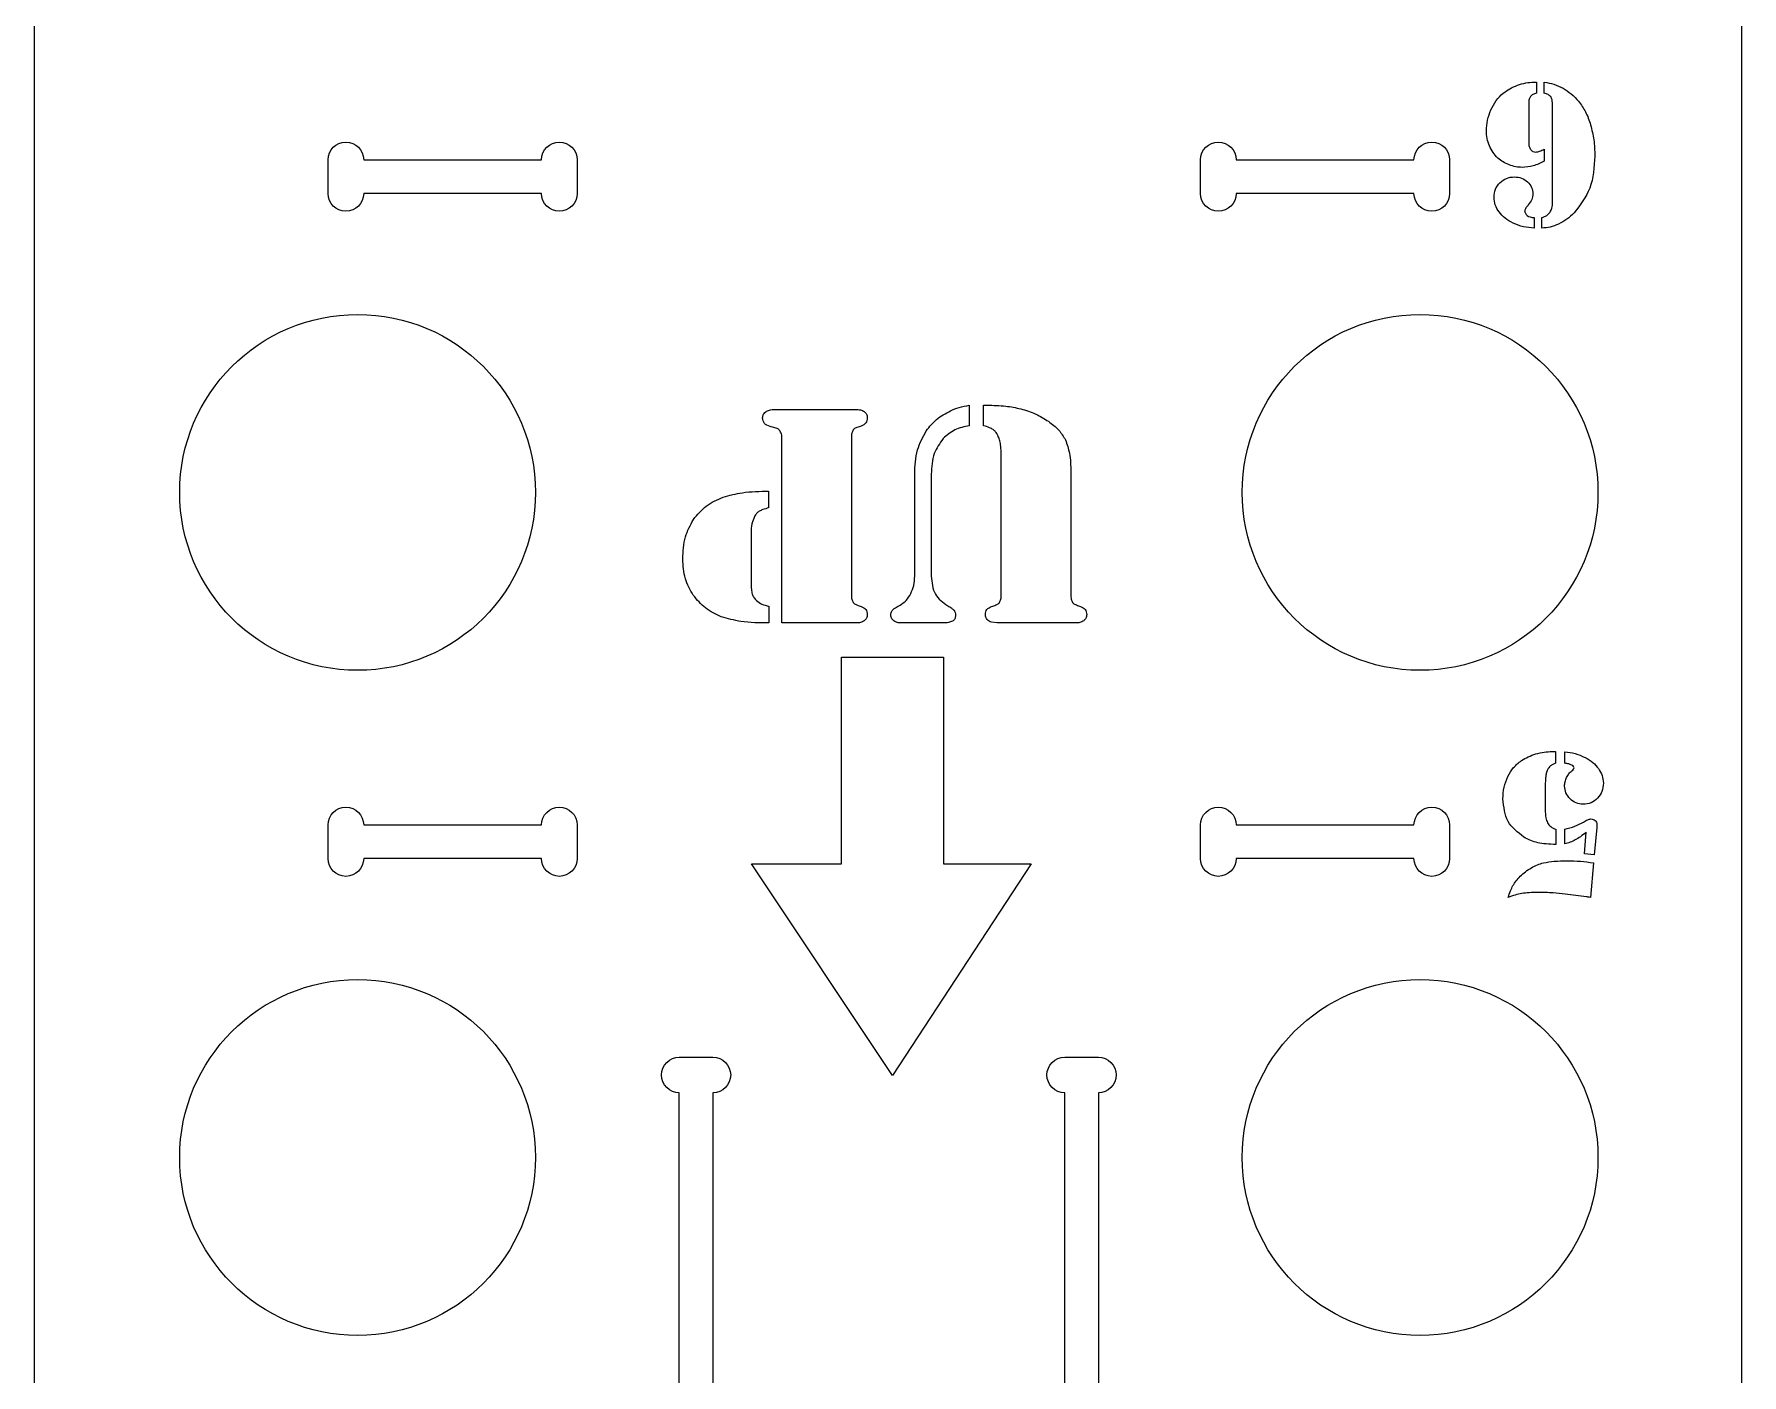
# Model space of a CAD drawing. Header units: inches. Extents: x -96 to 0, y -48 to 0.
# Drawn here: x -29.08 to -23.08, y -24.14 to -19.43 of the extents above; entities that cross this region are included whole.
import ezdxf

# ---------------------------------------------------------------- set-up
doc = ezdxf.new("R2010")
doc.units = ezdxf.units.IN
doc.layers.get('0').update_dxf_attribs({"linetype": 'CONTINUOUS'})

msp = doc.modelspace()

# ---------------------------------------------------------------- linework, layer by layer
for p, q in [((-23.8069, -19.5977), (-23.7977, -19.5977)), ((-23.7977, -19.5977), (-23.7977, -19.6362)), ((-23.7702, -19.6362), (-23.7702, -19.5977)), ((-23.8248, -19.6713), (-23.8248, -19.8083)), ((-23.7413, -20.02), (-23.7413, -19.6845)), ((-23.7702, -19.8329), (-23.7702, -19.875)), ((-23.8061, -20.0732), (-23.8061, -20.1102)), ((-23.7787, -20.1102), (-23.7787, -20.0732)), ((-26.4679, -20.7471), (-26.1899, -20.7471)), ((-25.7904, -20.7323), (-25.7904, -20.8043)), ((-25.7399, -20.8043), (-25.7399, -20.7323)), ((-25.7399, -20.7323), (-25.7278, -20.7323)), ((-26.4487, -21.4971), (-26.4487, -20.8515)), ((-26.2047, -20.8471), (-26.2047, -21.3971)), ((-25.6778, -21.3971), (-25.6778, -20.9361)), ((-25.9822, -21.3323), (-25.9822, -20.9735)), ((-25.9239, -20.9741), (-25.9239, -21.3323)), ((-25.4338, -20.9664), (-25.4338, -21.3971)), ((-26.4954, -21.0345), (-26.4954, -21.0933)), ((-26.5569, -21.1812), (-26.5569, -21.357)), ((-26.4948, -21.4378), (-26.4948, -21.4971)), ((-26.1899, -21.4971), (-26.4487, -21.4971)), ((-25.8833, -21.4971), (-26.0179, -21.4971)), ((-25.6926, -21.4971), (-25.7124, -21.4949)), ((-25.419, -21.4971), (-25.6926, -21.4971)), ((-23.7417, -21.9486), (-23.7303, -21.9486)), ((-23.7303, -21.9486), (-23.7303, -21.99)), ((-23.6984, -21.99), (-23.6984, -21.9497)), ((-23.7666, -22.0596), (-23.7666, -22.1534)), ((-23.7292, -22.2219), (-23.7292, -22.275)), ((-23.6984, -22.2735), (-23.6984, -22.2219)), ((-23.6288, -22.3083), (-23.6226, -22.2321)), ((-23.586, -22.2157), (-23.5951, -22.312)), ((-23.5951, -22.312), (-23.6288, -22.3083)), ((-23.5977, -22.3398), (-23.608, -22.4611)), ((-23.6223, -22.4592), (-23.6962, -22.4494))]:
    msp.add_line(p, q)
for points in [[(-26.8093, -23.0224), (-26.6912, -23.0224, -1), (-26.6912, -23.1474), (-26.6912, -33.9034, 0.104136), (-25.455, -33.9021), (-25.455, -23.1474, -1), (-25.455, -23.0224), (-25.3369, -23.0224, -1), (-25.3369, -23.1474), (-25.3369, -33.8746, 0.343044), (-23.076, -30.9671), (-23.076, -16.9671, 1), (-29.076, -16.9671), (-29.076, -30.9671, 0.343602), (-26.8093, -33.8761), (-26.8093, -23.1474, -1)], [(-27.1682, -19.8704), (-27.1682, -19.9885, -1), (-27.2932, -19.9885), (-27.9182, -19.9885, -1), (-28.0432, -19.9885), (-28.0432, -19.8704, -1), (-27.9182, -19.8704), (-27.2932, -19.8704, -1)], [(-24.9779, -19.9885), (-24.9779, -19.8704, -1), (-24.8529, -19.8704), (-24.2279, -19.8704, -1), (-24.1029, -19.8704), (-24.1029, -19.9885, -1), (-24.2279, -19.9885), (-24.8529, -19.9885, -1)], [(-27.1682, -22.2066), (-27.1682, -22.3247, -1), (-27.2932, -22.3247), (-27.9182, -22.3247, -1), (-28.0432, -22.3247), (-28.0432, -22.2066, -1), (-27.9182, -22.2066), (-27.2932, -22.2066, -1)], [(-24.9779, -22.3247), (-24.9779, -22.2066, -1), (-24.8529, -22.2066), (-24.2279, -22.2066, -1), (-24.1029, -22.2066), (-24.1029, -22.3247, -1), (-24.2279, -22.3247), (-24.8529, -22.3247, -1)]]:
    msp.add_lwpolyline(points, format="xyb", close=True)
msp.add_lwpolyline([(-25.8807, -21.6175), (-25.8807, -22.3427), (-25.5731, -22.3427), (-26.0598, -23.0873), (-26.5551, -22.3427), (-26.239, -22.3427), (-26.239, -21.6175)], close=True)
for centre in [(-27.9397, -21.0385), (-24.2064, -21.0385), (-27.9397, -23.3747), (-24.2064, -23.3747)]:
    msp.add_circle(centre, 0.625)
for points, knots in [([(-23.9149, -19.6365), (-23.9073, -19.6309), (-23.8915, -19.6193), (-23.8733, -19.6121), (-23.864, -19.6083)], [0, 0, 0, 0, 0.0720604, 0.1483684, 0.1483684, 0.1483684, 0.1483684]), ([(-23.864, -19.6083), (-23.8544, -19.6052), (-23.8359, -19.5992), (-23.8163, -19.5982), (-23.8069, -19.5977)], [0, 0, 0, 0, 0.0762366, 0.1481945, 0.1481945, 0.1481945, 0.1481945]), ([(-23.7702, -19.5977), (-23.7587, -19.5996), (-23.7357, -19.6033), (-23.7148, -19.6136), (-23.7043, -19.6188)], [0, 0, 0, 0, 0.0884813, 0.1766718, 0.1766718, 0.1766718, 0.1766718]), ([(-23.7043, -19.6188), (-23.6943, -19.625), (-23.6738, -19.6378), (-23.6576, -19.6556), (-23.6494, -19.6647)], [0, 0, 0, 0, 0.0897448, 0.1827549, 0.1827549, 0.1827549, 0.1827549]), ([(-23.9574, -19.6946), (-23.9518, -19.6833), (-23.9409, -19.6615), (-23.9234, -19.6447), (-23.9149, -19.6365)], [0, 0, 0, 0, 0.0953368, 0.1839581, 0.1839581, 0.1839581, 0.1839581]), ([(-23.8186, -19.6479), (-23.8204, -19.6511), (-23.8245, -19.6584), (-23.8247, -19.6667), (-23.8248, -19.6713)], [0, 0, 0, 0, 0.02778092, 0.0624323, 0.0624323, 0.0624323, 0.0624323]), ([(-23.7977, -19.6362), (-23.8021, -19.6374), (-23.81, -19.6396), (-23.8159, -19.6453), (-23.8186, -19.6479)], [0, 0, 0, 0, 0.03408449, 0.06166216, 0.06166216, 0.06166216, 0.06166216]), ([(-23.7475, -19.6483), (-23.7503, -19.6457), (-23.7568, -19.6398), (-23.7653, -19.6375), (-23.7702, -19.6362)], [0, 0, 0, 0, 0.02797119, 0.06616658, 0.06616658, 0.06616658, 0.06616658]), ([(-23.7424, -19.6602), (-23.7429, -19.658), (-23.7438, -19.6537), (-23.7463, -19.65), (-23.7475, -19.6483)], [0, 0, 0, 0, 0.01682178, 0.03319708, 0.03319708, 0.03319708, 0.03319708]), ([(-23.7413, -19.6845), (-23.7413, -19.6796), (-23.7413, -19.6714), (-23.7421, -19.6633), (-23.7424, -19.6602)], [0, 0, 0, 0, 0.03780413, 0.06196905, 0.06196905, 0.06196905, 0.06196905]), ([(-23.6494, -19.6647), (-23.6407, -19.6768), (-23.6224, -19.7022), (-23.6126, -19.732), (-23.6074, -19.7477)], [0, 0, 0, 0, 0.1121624, 0.2373619, 0.2373619, 0.2373619, 0.2373619]), ([(-23.9735, -19.768), (-23.9728, -19.7555), (-23.9714, -19.7302), (-23.9621, -19.7066), (-23.9574, -19.6946)], [0, 0, 0, 0, 0.094642, 0.1920655, 0.1920655, 0.1920655, 0.1920655]), ([(-23.9629, -19.8213), (-23.966, -19.8128), (-23.9723, -19.7956), (-23.9731, -19.7773), (-23.9735, -19.768)], [0, 0, 0, 0, 0.068755, 0.1387448, 0.1387448, 0.1387448, 0.1387448]), ([(-23.6074, -19.7477), (-23.6031, -19.7651), (-23.5942, -19.801), (-23.5931, -19.838), (-23.5926, -19.857)], [0, 0, 0, 0, 0.1363572, 0.2809931, 0.2809931, 0.2809931, 0.2809931]), ([(-23.9332, -19.864), (-23.9393, -19.8578), (-23.9515, -19.8452), (-23.9591, -19.8293), (-23.9629, -19.8213)], [0, 0, 0, 0, 0.0655345, 0.1327812, 0.1327812, 0.1327812, 0.1327812]), ([(-23.8248, -19.8083), (-23.8246, -19.8134), (-23.8243, -19.8226), (-23.8199, -19.8307), (-23.8179, -19.8343)], [0, 0, 0, 0, 0.03770851, 0.06924125, 0.06924125, 0.06924125, 0.06924125]), ([(-23.8179, -19.8343), (-23.8154, -19.8371), (-23.8105, -19.8425), (-23.8032, -19.8429), (-23.7995, -19.8431)], [0, 0, 0, 0, 0.0270458, 0.05350913, 0.05350913, 0.05350913, 0.05350913]), ([(-23.7995, -19.8431), (-23.7951, -19.8424), (-23.7848, -19.8407), (-23.7756, -19.8357), (-23.7702, -19.8329)], [0, 0, 0, 0, 0.03375839, 0.07934339, 0.07934339, 0.07934339, 0.07934339]), ([(-23.5926, -19.857), (-23.5949, -19.896), (-23.5992, -19.9698), (-23.6437, -20.0286), (-23.6647, -20.0563)], [0, 0, 0, 0, 0.2897452, 0.5491964, 0.5491964, 0.5491964, 0.5491964]), ([(-23.8931, -19.8882), (-23.9005, -19.885), (-23.915, -19.8788), (-23.9272, -19.8689), (-23.9332, -19.864)], [0, 0, 0, 0, 0.0606487, 0.1194522, 0.1194522, 0.1194522, 0.1194522]), ([(-23.8475, -19.897), (-23.8552, -19.8966), (-23.8708, -19.8958), (-23.8856, -19.8907), (-23.8931, -19.8882)], [0, 0, 0, 0, 0.0580703, 0.1184722, 0.1184722, 0.1184722, 0.1184722]), ([(-23.7702, -19.875), (-23.7831, -19.8814), (-23.8075, -19.8936), (-23.8347, -19.8959), (-23.8475, -19.897)], [0, 0, 0, 0, 0.1082134, 0.2057464, 0.2057464, 0.2057464, 0.2057464]), ([(-23.9468, -20.0017), (-23.946, -19.9921), (-23.9444, -19.973), (-23.9323, -19.9581), (-23.9263, -19.9508)], [0, 0, 0, 0, 0.0721291, 0.1423827, 0.1423827, 0.1423827, 0.1423827]), ([(-23.9263, -19.9508), (-23.9189, -19.9448), (-23.904, -19.9327), (-23.8848, -19.9311), (-23.875, -19.9303)], [0, 0, 0, 0, 0.0704469, 0.1432625, 0.1432625, 0.1432625, 0.1432625]), ([(-23.875, -19.9303), (-23.8663, -19.931), (-23.8492, -19.9324), (-23.8356, -19.9428), (-23.8288, -19.9479)], [0, 0, 0, 0, 0.0647032, 0.1278216, 0.1278216, 0.1278216, 0.1278216]), ([(-23.8288, -19.9479), (-23.8233, -19.954), (-23.8124, -19.966), (-23.8106, -19.9821), (-23.8098, -19.99)], [0, 0, 0, 0, 0.0610359, 0.1202029, 0.1202029, 0.1202029, 0.1202029]), ([(-23.929, -20.0536), (-23.9342, -20.0455), (-23.9444, -20.0297), (-23.946, -20.0109), (-23.9468, -20.0017)], [0, 0, 0, 0, 0.0718531, 0.1410472, 0.1410472, 0.1410472, 0.1410472]), ([(-23.8263, -20.0288), (-23.8285, -20.0314), (-23.8322, -20.0356), (-23.8353, -20.0403), (-23.8365, -20.0422)], [0, 0, 0, 0, 0.02552284, 0.04284528, 0.04284528, 0.04284528, 0.04284528]), ([(-23.8098, -19.99), (-23.8107, -19.9967), (-23.8125, -20.0111), (-23.8215, -20.0226), (-23.8263, -20.0288)], [0, 0, 0, 0, 0.0504101, 0.1088706, 0.1088706, 0.1088706, 0.1088706]), ([(-23.7499, -20.0547), (-23.7474, -20.0498), (-23.7418, -20.039), (-23.7415, -20.0268), (-23.7413, -20.02)], [0, 0, 0, 0, 0.04098823, 0.09164208, 0.09164208, 0.09164208, 0.09164208]), ([(-23.8798, -20.0926), (-23.8896, -20.0874), (-23.9084, -20.0774), (-23.9223, -20.0613), (-23.929, -20.0536)], [0, 0, 0, 0, 0.0836957, 0.1608401, 0.1608401, 0.1608401, 0.1608401]), ([(-23.8061, -20.1102), (-23.8185, -20.1093), (-23.844, -20.1076), (-23.8676, -20.0977), (-23.8798, -20.0926)], [0, 0, 0, 0, 0.0934769, 0.1934576, 0.1934576, 0.1934576, 0.1934576]), ([(-23.8365, -20.0422), (-23.8373, -20.0438), (-23.8388, -20.0468), (-23.839, -20.0502), (-23.8391, -20.0519)], [0, 0, 0, 0, 0.01293661, 0.02571746, 0.02571746, 0.02571746, 0.02571746]), ([(-23.8391, -20.0519), (-23.8368, -20.0572), (-23.8309, -20.0707), (-23.8156, -20.0722), (-23.8061, -20.0732)], [0, 0, 0, 0, 0.0410881, 0.1065891, 0.1065891, 0.1065891, 0.1065891]), ([(-23.7787, -20.0732), (-23.7726, -20.0711), (-23.7615, -20.0672), (-23.7535, -20.0586), (-23.7499, -20.0547)], [0, 0, 0, 0, 0.0480491, 0.08803781, 0.08803781, 0.08803781, 0.08803781]), ([(-23.7199, -20.0961), (-23.7296, -20.1002), (-23.7484, -20.1081), (-23.7688, -20.1095), (-23.7787, -20.1102)], [0, 0, 0, 0, 0.0798984, 0.154521, 0.154521, 0.154521, 0.154521]), ([(-23.6647, -20.0563), (-23.6732, -20.0643), (-23.6899, -20.08), (-23.71, -20.0908), (-23.7199, -20.0961)], [0, 0, 0, 0, 0.088567, 0.1732964, 0.1732964, 0.1732964, 0.1732964]), ([(-26.5168, -20.7768), (-26.5161, -20.7722), (-26.5146, -20.7625), (-26.5067, -20.7568), (-26.5025, -20.7537)], [0, 0, 0, 0, 0.03402834, 0.07154123, 0.07154123, 0.07154123, 0.07154123]), ([(-26.5025, -20.7537), (-26.4979, -20.7518), (-26.4869, -20.7472), (-26.4749, -20.7472), (-26.4679, -20.7471)], [0, 0, 0, 0, 0.03741054, 0.09026072, 0.09026072, 0.09026072, 0.09026072]), ([(-26.1899, -20.7471), (-26.1839, -20.7473), (-26.1732, -20.7475), (-26.1636, -20.7524), (-26.1594, -20.7546)], [0, 0, 0, 0, 0.04473352, 0.08060501, 0.08060501, 0.08060501, 0.08060501]), ([(-26.1594, -20.7546), (-26.1562, -20.7573), (-26.1499, -20.763), (-26.1491, -20.7714), (-26.1487, -20.7757)], [0, 0, 0, 0, 0.03064091, 0.06225939, 0.06225939, 0.06225939, 0.06225939]), ([(-25.9415, -20.8219), (-25.9302, -20.8078), (-25.9067, -20.7785), (-25.8736, -20.7608), (-25.8563, -20.7515)], [0, 0, 0, 0, 0.1360771, 0.2831235, 0.2831235, 0.2831235, 0.2831235]), ([(-25.8563, -20.7515), (-25.8464, -20.7474), (-25.8251, -20.7385), (-25.8024, -20.7345), (-25.7904, -20.7323)], [0, 0, 0, 0, 0.0820393, 0.174908, 0.174908, 0.174908, 0.174908]), ([(-25.7278, -20.7323), (-25.7059, -20.7326), (-25.6659, -20.7331), (-25.6268, -20.7413), (-25.6091, -20.7449)], [0, 0, 0, 0, 0.1662707, 0.3037683, 0.3037683, 0.3037683, 0.3037683]), ([(-25.6091, -20.7449), (-25.5914, -20.7503), (-25.5571, -20.7608), (-25.5266, -20.7797), (-25.5118, -20.7889)], [0, 0, 0, 0, 0.1402552, 0.2721181, 0.2721181, 0.2721181, 0.2721181]), ([(-26.4904, -20.807), (-26.4981, -20.8044), (-26.5129, -20.7994), (-26.5155, -20.7841), (-26.5168, -20.7768)], [0, 0, 0, 0, 0.0569736, 0.1096022, 0.1096022, 0.1096022, 0.1096022]), ([(-26.4651, -20.8139), (-26.4679, -20.8131), (-26.4763, -20.8106), (-26.4847, -20.8085), (-26.4904, -20.807)], [0, 0, 0, 0, 0.02180639, 0.06653159, 0.06653159, 0.06653159, 0.06653159]), ([(-26.4569, -20.8208), (-26.4582, -20.8192), (-26.4605, -20.8163), (-26.4638, -20.8146), (-26.4651, -20.8139)], [0, 0, 0, 0, 0.01567035, 0.02748797, 0.02748797, 0.02748797, 0.02748797]), ([(-26.1981, -20.8191), (-26.2, -20.8228), (-26.2045, -20.8316), (-26.2046, -20.8415), (-26.2047, -20.8471)], [0, 0, 0, 0, 0.0315654, 0.07398953, 0.07398953, 0.07398953, 0.07398953]), ([(-26.1918, -20.8128), (-26.1929, -20.8135), (-26.1954, -20.8152), (-26.1971, -20.8177), (-26.1981, -20.8191)], [0, 0, 0, 0, 0.00973481, 0.02289396, 0.02289396, 0.02289396, 0.02289396]), ([(-26.1706, -20.8054), (-26.1754, -20.807), (-26.1825, -20.8093), (-26.1895, -20.8119), (-26.1918, -20.8128)], [0, 0, 0, 0, 0.0385066, 0.05694395, 0.05694395, 0.05694395, 0.05694395]), ([(-26.1487, -20.7757), (-26.1496, -20.7826), (-26.1515, -20.7965), (-26.1642, -20.8024), (-26.1706, -20.8054)], [0, 0, 0, 0, 0.04946035, 0.09977954, 0.09977954, 0.09977954, 0.09977954]), ([(-25.7904, -20.8043), (-25.8079, -20.8079), (-25.8424, -20.8149), (-25.869, -20.838), (-25.8822, -20.8493)], [0, 0, 0, 0, 0.133476, 0.2635563, 0.2635563, 0.2635563, 0.2635563]), ([(-25.7063, -20.818), (-25.7106, -20.8157), (-25.7212, -20.81), (-25.7328, -20.8064), (-25.7399, -20.8043)], [0, 0, 0, 0, 0.03635614, 0.09219128, 0.09219128, 0.09219128, 0.09219128]), ([(-25.6904, -20.8378), (-25.6927, -20.8337), (-25.6969, -20.8261), (-25.7034, -20.8205), (-25.7063, -20.818)], [0, 0, 0, 0, 0.03561696, 0.06498481, 0.06498481, 0.06498481, 0.06498481]), ([(-25.5118, -20.7889), (-25.4991, -20.7985), (-25.4752, -20.8166), (-25.4598, -20.8422), (-25.4525, -20.8543)], [0, 0, 0, 0, 0.1199658, 0.2261285, 0.2261285, 0.2261285, 0.2261285]), ([(-26.4487, -20.8515), (-26.4487, -20.8452), (-26.4489, -20.8342), (-26.4545, -20.8248), (-26.4569, -20.8208)], [0, 0, 0, 0, 0.0470447, 0.08215226, 0.08215226, 0.08215226, 0.08215226]), ([(-25.9822, -20.9735), (-25.981, -20.9449), (-25.9787, -20.8912), (-25.9534, -20.8439), (-25.9415, -20.8219)], [0, 0, 0, 0, 0.2150827, 0.403408, 0.403408, 0.403408, 0.403408]), ([(-25.8822, -20.8493), (-25.8943, -20.8664), (-25.9208, -20.9035), (-25.9228, -20.9493), (-25.9239, -20.9741)], [0, 0, 0, 0, 0.1561149, 0.3405065, 0.3405065, 0.3405065, 0.3405065]), ([(-25.6802, -20.871), (-25.6813, -20.8651), (-25.6832, -20.8536), (-25.6881, -20.843), (-25.6904, -20.8378)], [0, 0, 0, 0, 0.04550781, 0.0886257, 0.0886257, 0.0886257, 0.0886257]), ([(-25.6778, -20.9361), (-25.6778, -20.9229), (-25.6777, -20.9012), (-25.6795, -20.8795), (-25.6802, -20.871)], [0, 0, 0, 0, 0.1006702, 0.1655627, 0.1655627, 0.1655627, 0.1655627]), ([(-25.4525, -20.8543), (-25.4471, -20.8699), (-25.4345, -20.9061), (-25.4341, -20.9445), (-25.4338, -20.9664)], [0, 0, 0, 0, 0.1251868, 0.2902949, 0.2902949, 0.2902949, 0.2902949]), ([(-26.7596, -21.1334), (-26.7457, -21.1167), (-26.717, -21.0824), (-26.6762, -21.0642), (-26.6552, -21.0548)], [0, 0, 0, 0, 0.1635915, 0.3357878, 0.3357878, 0.3357878, 0.3357878]), ([(-26.6552, -21.0548), (-26.6328, -21.0489), (-26.5805, -21.0352), (-26.5263, -21.0347), (-26.4954, -21.0345)], [0, 0, 0, 0, 0.1763142, 0.4107824, 0.4107824, 0.4107824, 0.4107824]), ([(-26.5286, -21.1048), (-26.5318, -21.1072), (-26.5385, -21.1124), (-26.543, -21.1196), (-26.5454, -21.1235)], [0, 0, 0, 0, 0.03006666, 0.0642381, 0.0642381, 0.0642381, 0.0642381]), ([(-26.4954, -21.0933), (-26.5022, -21.0949), (-26.5137, -21.0976), (-26.5243, -21.1027), (-26.5286, -21.1048)], [0, 0, 0, 0, 0.05307811, 0.08961988, 0.08961988, 0.08961988, 0.08961988]), ([(-26.797, -21.2719), (-26.7959, -21.2456), (-26.7939, -21.1966), (-26.7705, -21.1535), (-26.7596, -21.1334)], [0, 0, 0, 0, 0.1968199, 0.36857, 0.36857, 0.36857, 0.36857]), ([(-26.5454, -21.1235), (-26.5487, -21.1318), (-26.5562, -21.1502), (-26.5566, -21.1702), (-26.5569, -21.1812)], [0, 0, 0, 0, 0.0675265, 0.15054, 0.15054, 0.15054, 0.15054]), ([(-26.7602, -21.3999), (-26.7709, -21.381), (-26.7934, -21.3413), (-26.7958, -21.2957), (-26.797, -21.2719)], [0, 0, 0, 0, 0.1633996, 0.3425222, 0.3425222, 0.3425222, 0.3425222]), ([(-26.5569, -21.357), (-26.5569, -21.3646), (-26.5568, -21.3775), (-26.5542, -21.3902), (-26.553, -21.3955)], [0, 0, 0, 0, 0.05727196, 0.09840232, 0.09840232, 0.09840232, 0.09840232]), ([(-25.9959, -21.3941), (-25.9919, -21.3846), (-25.9836, -21.3648), (-25.9827, -21.3434), (-25.9822, -21.3323)], [0, 0, 0, 0, 0.078295, 0.1619637, 0.1619637, 0.1619637, 0.1619637]), ([(-25.9239, -21.3323), (-25.922, -21.3552), (-25.9183, -21.3991), (-25.8831, -21.4249), (-25.8662, -21.4372)], [0, 0, 0, 0, 0.1663238, 0.3178553, 0.3178553, 0.3178553, 0.3178553]), ([(-26.6618, -21.4757), (-26.6814, -21.4665), (-26.7197, -21.4484), (-26.7469, -21.4159), (-26.7602, -21.3999)], [0, 0, 0, 0, 0.162158, 0.3188518, 0.3188518, 0.3188518, 0.3188518]), ([(-26.553, -21.3955), (-26.5514, -21.3997), (-26.5479, -21.4084), (-26.5412, -21.4151), (-26.5377, -21.4186)], [0, 0, 0, 0, 0.03402103, 0.0711097, 0.0711097, 0.0711097, 0.0711097]), ([(-26.5377, -21.4186), (-26.5317, -21.4232), (-26.519, -21.4331), (-26.5032, -21.4362), (-26.4948, -21.4378)], [0, 0, 0, 0, 0.0570931, 0.1208351, 0.1208351, 0.1208351, 0.1208351]), ([(-26.2047, -21.3971), (-26.2046, -21.4028), (-26.2045, -21.4127), (-26.2, -21.4214), (-26.1981, -21.4252)], [0, 0, 0, 0, 0.04242424, 0.07398965, 0.07398965, 0.07398965, 0.07398965]), ([(-26.0338, -21.4345), (-26.0261, -21.4294), (-26.0103, -21.4189), (-26.0008, -21.4025), (-25.9959, -21.3941)], [0, 0, 0, 0, 0.0692647, 0.142382, 0.142382, 0.142382, 0.142382]), ([(-25.6844, -21.4252), (-25.6825, -21.4214), (-25.678, -21.4127), (-25.6778, -21.4028), (-25.6778, -21.3971)], [0, 0, 0, 0, 0.03156543, 0.07398955, 0.07398955, 0.07398955, 0.07398955]), ([(-25.4338, -21.3971), (-25.4337, -21.4028), (-25.4336, -21.4127), (-25.4291, -21.4214), (-25.4272, -21.4252)], [0, 0, 0, 0, 0.04242412, 0.07398955, 0.07398955, 0.07398955, 0.07398955]), ([(-26.4948, -21.4971), (-26.5278, -21.497), (-26.5845, -21.4968), (-26.6391, -21.4819), (-26.6618, -21.4757)], [0, 0, 0, 0, 0.2501834, 0.4293467, 0.4293467, 0.4293467, 0.4293467]), ([(-26.1981, -21.4252), (-26.1971, -21.4266), (-26.1954, -21.4291), (-26.1929, -21.4308), (-26.1918, -21.4315)], [0, 0, 0, 0, 0.01315915, 0.02289396, 0.02289396, 0.02289396, 0.02289396]), ([(-26.1918, -21.4315), (-26.1895, -21.4323), (-26.1825, -21.435), (-26.1754, -21.4373), (-26.1706, -21.4389)], [0, 0, 0, 0, 0.01843732, 0.05694391, 0.05694391, 0.05694391, 0.05694391]), ([(-26.1706, -21.4389), (-26.1642, -21.4419), (-26.1515, -21.4478), (-26.1496, -21.4617), (-26.1487, -21.4686)], [0, 0, 0, 0, 0.05031929, 0.0997797, 0.0997797, 0.0997797, 0.0997797]), ([(-26.1487, -21.4686), (-26.1491, -21.4729), (-26.1499, -21.4813), (-26.1562, -21.4869), (-26.1594, -21.4897)], [0, 0, 0, 0, 0.03161841, 0.06225908, 0.06225908, 0.06225908, 0.06225908]), ([(-26.0662, -21.4697), (-26.0659, -21.4658), (-26.0651, -21.4581), (-26.06, -21.4522), (-26.0574, -21.4493)], [0, 0, 0, 0, 0.02880709, 0.05756341, 0.05756341, 0.05756341, 0.05756341]), ([(-26.0519, -21.4922), (-26.0561, -21.4893), (-26.0641, -21.4838), (-26.0655, -21.4742), (-26.0662, -21.4697)], [0, 0, 0, 0, 0.03680048, 0.07049241, 0.07049241, 0.07049241, 0.07049241]), ([(-26.0574, -21.4493), (-26.055, -21.4476), (-26.0475, -21.4422), (-26.0394, -21.4376), (-26.0338, -21.4345)], [0, 0, 0, 0, 0.02255217, 0.07089979, 0.07089979, 0.07089979, 0.07089979]), ([(-25.8662, -21.4372), (-25.8614, -21.4397), (-25.8533, -21.4439), (-25.8466, -21.4499), (-25.844, -21.4524)], [0, 0, 0, 0, 0.04135111, 0.06857993, 0.06857993, 0.06857993, 0.06857993]), ([(-25.8388, -21.4708), (-25.8391, -21.4751), (-25.8397, -21.4834), (-25.8462, -21.4886), (-25.8492, -21.4911)], [0, 0, 0, 0, 0.03175195, 0.06037459, 0.06037459, 0.06037459, 0.06037459]), ([(-25.844, -21.4524), (-25.8425, -21.4549), (-25.8391, -21.4605), (-25.8389, -21.4671), (-25.8388, -21.4708)], [0, 0, 0, 0, 0.02207883, 0.04932104, 0.04932104, 0.04932104, 0.04932104]), ([(-25.7338, -21.468), (-25.7328, -21.4613), (-25.7309, -21.4476), (-25.7182, -21.4418), (-25.7118, -21.4389)], [0, 0, 0, 0, 0.04845705, 0.09858363, 0.09858363, 0.09858363, 0.09858363]), ([(-25.7278, -21.485), (-25.7295, -21.4825), (-25.7331, -21.4774), (-25.7336, -21.4712), (-25.7338, -21.468)], [0, 0, 0, 0, 0.02297985, 0.04666922, 0.04666922, 0.04666922, 0.04666922]), ([(-25.7118, -21.4389), (-25.707, -21.4373), (-25.6999, -21.435), (-25.6929, -21.4323), (-25.6907, -21.4315)], [0, 0, 0, 0, 0.03850656, 0.05694391, 0.05694391, 0.05694391, 0.05694391]), ([(-25.6907, -21.4315), (-25.6896, -21.4308), (-25.6871, -21.4291), (-25.6854, -21.4266), (-25.6844, -21.4252)], [0, 0, 0, 0, 0.00973494, 0.02289414, 0.02289414, 0.02289414, 0.02289414]), ([(-25.4272, -21.4252), (-25.4262, -21.4266), (-25.4245, -21.4291), (-25.422, -21.4308), (-25.4209, -21.4315)], [0, 0, 0, 0, 0.01315923, 0.02289412, 0.02289412, 0.02289412, 0.02289412]), ([(-25.4209, -21.4315), (-25.4186, -21.4323), (-25.4117, -21.435), (-25.4046, -21.4373), (-25.3998, -21.4389)], [0, 0, 0, 0, 0.01843736, 0.05694395, 0.05694395, 0.05694395, 0.05694395]), ([(-25.3998, -21.4389), (-25.3933, -21.4418), (-25.3807, -21.4476), (-25.3787, -21.4613), (-25.3778, -21.468)], [0, 0, 0, 0, 0.05012652, 0.09858358, 0.09858358, 0.09858358, 0.09858358]), ([(-25.3778, -21.468), (-25.3782, -21.4725), (-25.3789, -21.4811), (-25.3854, -21.4869), (-25.3885, -21.4897)], [0, 0, 0, 0, 0.03264141, 0.06354331, 0.06354331, 0.06354331, 0.06354331]), ([(-26.1594, -21.4897), (-26.1636, -21.4919), (-26.1732, -21.4967), (-26.1839, -21.497), (-26.1899, -21.4971)], [0, 0, 0, 0, 0.03587153, 0.08060505, 0.08060505, 0.08060505, 0.08060505]), ([(-26.0407, -21.4963), (-26.0426, -21.4959), (-26.0466, -21.4951), (-26.0501, -21.4932), (-26.0519, -21.4922)], [0, 0, 0, 0, 0.01493566, 0.03061874, 0.03061874, 0.03061874, 0.03061874]), ([(-26.0179, -21.4971), (-26.0226, -21.4972), (-26.0302, -21.4972), (-26.0378, -21.4965), (-26.0407, -21.4963)], [0, 0, 0, 0, 0.03611515, 0.05797784, 0.05797784, 0.05797784, 0.05797784]), ([(-25.8492, -21.4911), (-25.8537, -21.4928), (-25.8647, -21.4971), (-25.8764, -21.4971), (-25.8833, -21.4971)], [0, 0, 0, 0, 0.03674085, 0.08852057, 0.08852057, 0.08852057, 0.08852057]), ([(-25.7124, -21.4949), (-25.7154, -21.4939), (-25.7212, -21.4917), (-25.7256, -21.4872), (-25.7278, -21.485)], [0, 0, 0, 0, 0.02373555, 0.0469735, 0.0469735, 0.0469735, 0.0469735]), ([(-25.3885, -21.4897), (-25.3927, -21.4919), (-25.4023, -21.4967), (-25.413, -21.497), (-25.419, -21.4971)], [0, 0, 0, 0, 0.03587154, 0.0806051, 0.0806051, 0.0806051, 0.0806051]), ([(-23.8505, -21.9805), (-23.8427, -21.9758), (-23.8266, -21.9661), (-23.8088, -21.9603), (-23.7995, -21.9572)], [0, 0, 0, 0, 0.0688723, 0.1425811, 0.1425811, 0.1425811, 0.1425811]), ([(-23.7995, -21.9572), (-23.7899, -21.9547), (-23.771, -21.9498), (-23.7514, -21.949), (-23.7417, -21.9486)], [0, 0, 0, 0, 0.0753089, 0.1490137, 0.1490137, 0.1490137, 0.1490137]), ([(-23.6984, -21.9497), (-23.6859, -21.9512), (-23.6611, -21.954), (-23.6383, -21.9644), (-23.627, -21.9695)], [0, 0, 0, 0, 0.0955219, 0.1892946, 0.1892946, 0.1892946, 0.1892946]), ([(-23.8984, -22.0369), (-23.8923, -22.0259), (-23.88, -22.0039), (-23.8603, -21.9883), (-23.8505, -21.9805)], [0, 0, 0, 0, 0.0953563, 0.1897203, 0.1897203, 0.1897203, 0.1897203]), ([(-23.7596, -22.0153), (-23.7606, -22.0178), (-23.763, -22.024), (-23.764, -22.0305), (-23.7646, -22.0343)], [0, 0, 0, 0, 0.02070839, 0.05010843, 0.05010843, 0.05010843, 0.05010843]), ([(-23.7484, -21.9994), (-23.7506, -22.0015), (-23.7553, -22.0062), (-23.7581, -22.0121), (-23.7596, -22.0153)], [0, 0, 0, 0, 0.02338357, 0.0497718, 0.0497718, 0.0497718, 0.0497718]), ([(-23.7303, -21.99), (-23.7338, -21.9912), (-23.7403, -21.9935), (-23.7459, -21.9975), (-23.7484, -21.9994)], [0, 0, 0, 0, 0.02801124, 0.05204299, 0.05204299, 0.05204299, 0.05204299]), ([(-23.6739, -21.9962), (-23.6774, -21.9949), (-23.6853, -21.9917), (-23.6937, -21.9906), (-23.6984, -21.99)], [0, 0, 0, 0, 0.02839831, 0.0645361, 0.0645361, 0.0645361, 0.0645361]), ([(-23.6915, -22.04), (-23.689, -22.0353), (-23.6844, -22.0265), (-23.677, -22.0199), (-23.6735, -22.0168)], [0, 0, 0, 0, 0.03987143, 0.07515105, 0.07515105, 0.07515105, 0.07515105]), ([(-23.6651, -22.0065), (-23.6657, -22.0045), (-23.667, -21.9998), (-23.6714, -21.9976), (-23.6739, -21.9962)], [0, 0, 0, 0, 0.01503115, 0.03568941, 0.03568941, 0.03568941, 0.03568941]), ([(-23.6735, -22.0168), (-23.6711, -22.0151), (-23.6673, -22.0124), (-23.6657, -22.0081), (-23.6651, -22.0065)], [0, 0, 0, 0, 0.02157676, 0.03437827, 0.03437827, 0.03437827, 0.03437827]), ([(-23.627, -21.9695), (-23.6174, -21.9749), (-23.5991, -21.9853), (-23.5856, -22.0013), (-23.5792, -22.0089)], [0, 0, 0, 0, 0.0833868, 0.1584173, 0.1584173, 0.1584173, 0.1584173]), ([(-23.5792, -22.0089), (-23.5744, -22.0168), (-23.5647, -22.0323), (-23.5633, -22.0506), (-23.5625, -22.0596)], [0, 0, 0, 0, 0.0694392, 0.137374, 0.137374, 0.137374, 0.137374]), ([(-23.9153, -22.1153), (-23.9147, -22.1013), (-23.9135, -22.0742), (-23.9034, -22.0491), (-23.8984, -22.0369)], [0, 0, 0, 0, 0.1056785, 0.2049803, 0.2049803, 0.2049803, 0.2049803]), ([(-23.7646, -22.0343), (-23.7651, -22.0386), (-23.7663, -22.047), (-23.7665, -22.0555), (-23.7666, -22.0596)], [0, 0, 0, 0, 0.03302053, 0.06444762, 0.06444762, 0.06444762, 0.06444762]), ([(-23.6988, -22.0699), (-23.6985, -22.0649), (-23.6977, -22.0545), (-23.6936, -22.045), (-23.6915, -22.04)], [0, 0, 0, 0, 0.03785194, 0.07858052, 0.07858052, 0.07858052, 0.07858052]), ([(-23.6796, -22.1149), (-23.6852, -22.1083), (-23.6963, -22.0953), (-23.698, -22.0783), (-23.6988, -22.0699)], [0, 0, 0, 0, 0.0642649, 0.127102, 0.127102, 0.127102, 0.127102]), ([(-23.5625, -22.0596), (-23.5633, -22.0697), (-23.5648, -22.0895), (-23.5769, -22.1051), (-23.5829, -22.1127)], [0, 0, 0, 0, 0.0753143, 0.1473241, 0.1473241, 0.1473241, 0.1473241]), ([(-23.8417, -22.2494), (-23.8631, -22.2327), (-23.9069, -22.1987), (-23.9125, -22.1434), (-23.9153, -22.1153)], [0, 0, 0, 0, 0.1981907, 0.4040713, 0.4040713, 0.4040713, 0.4040713]), ([(-23.634, -22.134), (-23.6425, -22.1332), (-23.6596, -22.1315), (-23.6729, -22.1205), (-23.6796, -22.1149)], [0, 0, 0, 0, 0.0636138, 0.1281604, 0.1281604, 0.1281604, 0.1281604]), ([(-23.5829, -22.1127), (-23.5902, -22.1189), (-23.6049, -22.1315), (-23.6242, -22.1331), (-23.634, -22.134)], [0, 0, 0, 0, 0.0709437, 0.1437296, 0.1437296, 0.1437296, 0.1437296]), ([(-23.7666, -22.1534), (-23.7665, -22.1627), (-23.7665, -22.1787), (-23.7611, -22.1936), (-23.7589, -22.1997)], [0, 0, 0, 0, 0.0705312, 0.1200818, 0.1200818, 0.1200818, 0.1200818]), ([(-23.7589, -22.1997), (-23.7554, -22.2043), (-23.7477, -22.2144), (-23.7358, -22.2192), (-23.7292, -22.2219)], [0, 0, 0, 0, 0.04291172, 0.09560554, 0.09560554, 0.09560554, 0.09560554]), ([(-23.6984, -22.2219), (-23.6862, -22.2187), (-23.6633, -22.2128), (-23.6423, -22.2018), (-23.6325, -22.1966)], [0, 0, 0, 0, 0.0957335, 0.1798967, 0.1798967, 0.1798967, 0.1798967]), ([(-23.6325, -22.1966), (-23.6276, -22.1935), (-23.6196, -22.1884), (-23.6104, -22.1864), (-23.6069, -22.1856)], [0, 0, 0, 0, 0.04392153, 0.07134081, 0.07134081, 0.07134081, 0.07134081]), ([(-23.6069, -22.1856), (-23.6038, -22.1858), (-23.5981, -22.1861), (-23.5935, -22.1894), (-23.5913, -22.1909)], [0, 0, 0, 0, 0.02269793, 0.04256386, 0.04256386, 0.04256386, 0.04256386]), ([(-23.5913, -22.1909), (-23.5896, -22.1929), (-23.5862, -22.1971), (-23.5858, -22.2026), (-23.5856, -22.2054)], [0, 0, 0, 0, 0.01925747, 0.04038511, 0.04038511, 0.04038511, 0.04038511]), ([(-23.7926, -22.2691), (-23.8011, -22.2668), (-23.8182, -22.2622), (-23.8338, -22.2537), (-23.8417, -22.2494)], [0, 0, 0, 0, 0.0667981, 0.134829, 0.134829, 0.134829, 0.134829]), ([(-23.6611, -22.2592), (-23.6669, -22.2622), (-23.6789, -22.2681), (-23.6918, -22.2717), (-23.6984, -22.2735)], [0, 0, 0, 0, 0.0496465, 0.1018057, 0.1018057, 0.1018057, 0.1018057]), ([(-23.6226, -22.2321), (-23.6293, -22.2376), (-23.6415, -22.2475), (-23.655, -22.2556), (-23.6611, -22.2592)], [0, 0, 0, 0, 0.0655063, 0.1196503, 0.1196503, 0.1196503, 0.1196503]), ([(-23.5856, -22.2054), (-23.5856, -22.207), (-23.5857, -22.2104), (-23.5859, -22.2138), (-23.586, -22.2157)], [0, 0, 0, 0, 0.01209745, 0.02607095, 0.02607095, 0.02607095, 0.02607095]), ([(-23.7292, -22.275), (-23.7408, -22.2749), (-23.7621, -22.2746), (-23.7831, -22.2708), (-23.7926, -22.2691)], [0, 0, 0, 0, 0.0882342, 0.1618894, 0.1618894, 0.1618894, 0.1618894]), ([(-23.8545, -22.3871), (-23.8485, -22.3814), (-23.8364, -22.3702), (-23.8225, -22.3614), (-23.8155, -22.357)], [0, 0, 0, 0, 0.0627117, 0.1253208, 0.1253208, 0.1253208, 0.1253208]), ([(-23.8155, -22.357), (-23.8085, -22.3532), (-23.7949, -22.3459), (-23.78, -22.3418), (-23.7728, -22.3398)], [0, 0, 0, 0, 0.0605421, 0.1172247, 0.1172247, 0.1172247, 0.1172247]), ([(-23.7728, -22.3398), (-23.7605, -22.3377), (-23.7329, -22.3329), (-23.7048, -22.3327), (-23.6893, -22.3325)], [0, 0, 0, 0, 0.0950014, 0.2132541, 0.2132541, 0.2132541, 0.2132541]), ([(-23.6893, -22.3325), (-23.6739, -22.3328), (-23.6432, -22.3334), (-23.6128, -22.3377), (-23.5977, -22.3398)], [0, 0, 0, 0, 0.117323, 0.233534, 0.233534, 0.233534, 0.233534]), ([(-23.897, -22.4611), (-23.8945, -22.4533), (-23.89, -22.4391), (-23.8832, -22.4258), (-23.8801, -22.4197)], [0, 0, 0, 0, 0.061867, 0.1136785, 0.1136785, 0.1136785, 0.1136785]), ([(-23.8801, -22.4197), (-23.8766, -22.4142), (-23.8692, -22.4024), (-23.8596, -22.3924), (-23.8545, -22.3871)], [0, 0, 0, 0, 0.0497401, 0.1055842, 0.1055842, 0.1055842, 0.1055842]), ([(-23.8494, -22.4475), (-23.8572, -22.4491), (-23.8734, -22.4523), (-23.8889, -22.4581), (-23.897, -22.4611)], [0, 0, 0, 0, 0.06055, 0.1259422, 0.1259422, 0.1259422, 0.1259422]), ([(-23.79, -22.4439), (-23.8011, -22.4439), (-23.8209, -22.4441), (-23.8406, -22.4465), (-23.8494, -22.4475)], [0, 0, 0, 0, 0.0842336, 0.1511223, 0.1511223, 0.1511223, 0.1511223]), ([(-23.6962, -22.4494), (-23.7106, -22.4478), (-23.7417, -22.4443), (-23.7731, -22.444), (-23.79, -22.4439)], [0, 0, 0, 0, 0.1098223, 0.2387303, 0.2387303, 0.2387303, 0.2387303]), ([(-23.608, -22.4611), (-23.6112, -22.4607), (-23.6159, -22.4601), (-23.6207, -22.4595), (-23.6223, -22.4592)], [0, 0, 0, 0, 0.02460955, 0.03658339, 0.03658339, 0.03658339, 0.03658339])]:
    msp.add_open_spline(points, degree=3, knots=knots)

doc.saveas('drawing.dxf')
